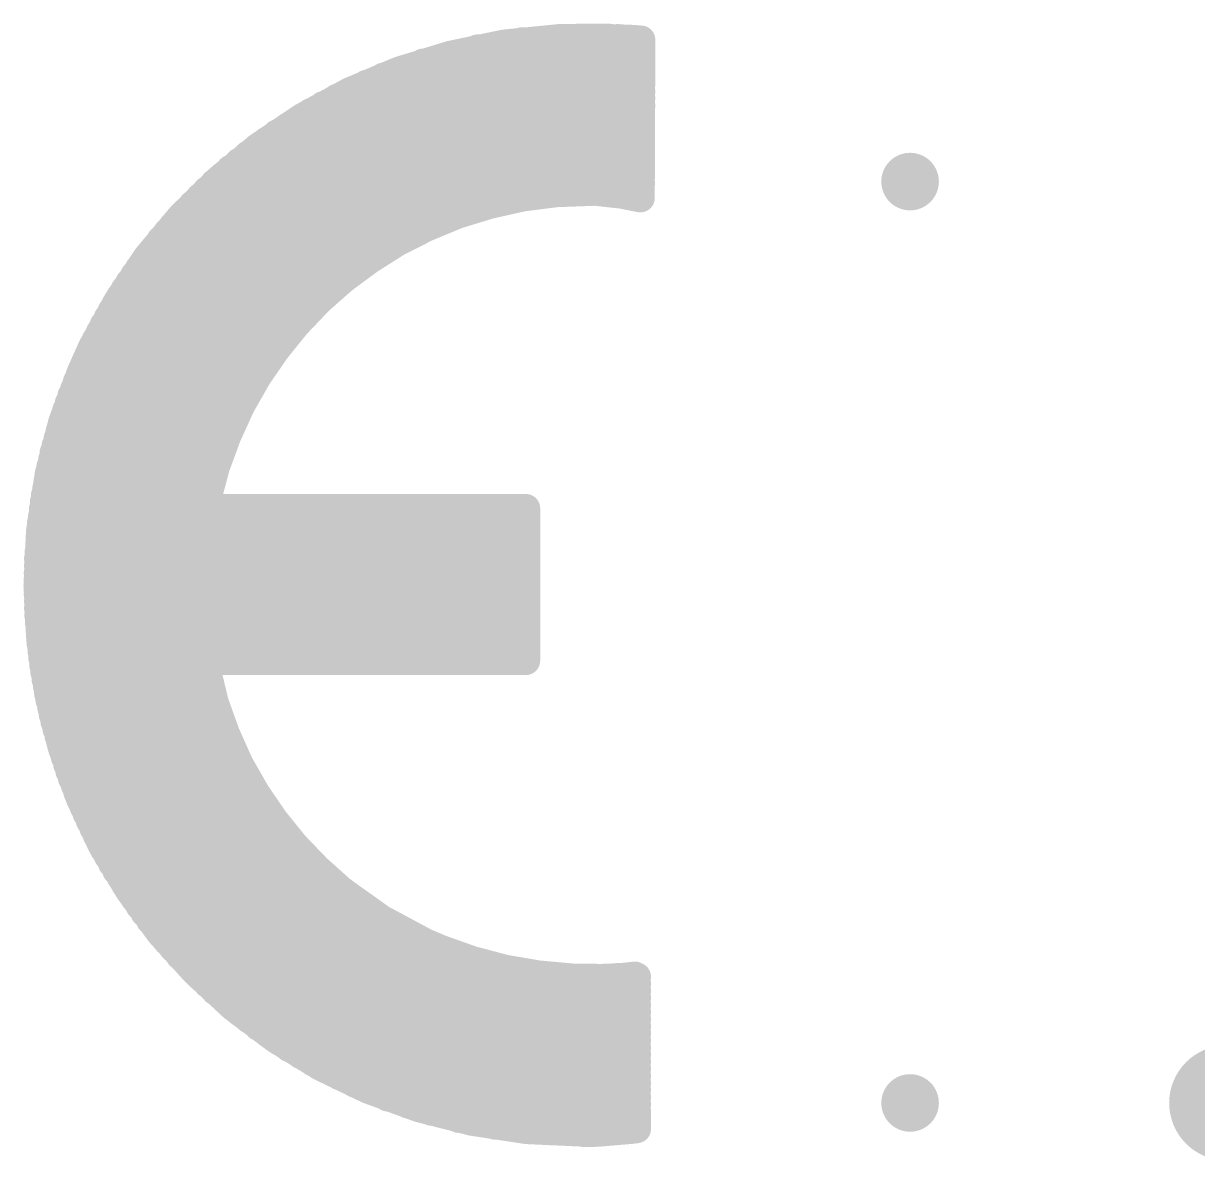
# Model space of a CAD drawing. Extents: x -22 to 197, y -17 to 116.
# Drawn here: x 117.36 to 119.399, y 60.293 to 62.267 of the extents above; entities that cross this region are included whole.
import ezdxf

# ---------------------------------------------------------------- set-up
doc = ezdxf.new("R2010")
doc.units = 0
doc.header["$MEASUREMENT"] = 0
doc.layers.add('DRILLDRAWING', color=1, linetype='CONTINUOUS')
doc.layers.add('TOPOVERLAY', color=2, linetype='CONTINUOUS')

msp = doc.modelspace()

# ---------------------------------------------------------------- linework, layer by layer
at = {"layer": 'DRILLDRAWING'}
for points, const_width in [([(118.8746, 61.9925, 1), (118.9246, 61.9925, 1)], 0.05), ([(119.3996, 60.3925, 1), (119.4996, 60.3925, 1)], 0.1), ([(118.8746, 60.3925, 1), (118.9246, 60.3925, 1)], 0.05)]:
    msp.add_lwpolyline(points, format="xyb", close=True, dxfattribs=dict(at, const_width=const_width))
at = {"layer": 'TOPOVERLAY', "const_width": 0.05}
for points in [[(118.1946, 62.2315), (118.2901, 62.241)], [(118.2256, 62.2355), (118.4321, 62.2355)], [(118.2901, 62.241), (118.3581, 62.242)], [(118.3641, 62.2415), (118.3781, 62.2415)], [(118.3916, 62.241), (118.4046, 62.24)], [(118.4116, 62.24), (118.4321, 62.2385)], [(118.4311, 61.964), (118.4321, 62.2385)], [(118.1011, 62.212), (118.1946, 62.2315)], [(118.1481, 62.223), (118.4321, 62.223)], [(118.0116, 62.1845), (118.1011, 62.212)], [(118.0536, 62.1985), (118.4321, 62.1985)], [(118.0961, 62.2105), (118.4321, 62.2105)], [(117.9261, 62.1485), (118.0116, 62.1845)], [(117.9846, 62.174), (118.4321, 62.174)], [(118.0171, 62.186), (118.4321, 62.186)], [(117.9551, 62.1615), (118.4321, 62.1615)], [(117.8451, 62.1045), (117.9261, 62.1485)], [(117.9036, 62.137), (118.4321, 62.137)], [(117.9281, 62.149), (118.4321, 62.149)], [(117.8586, 62.1125), (118.4316, 62.1125)], [(117.8801, 62.1245), (118.4321, 62.1245)], [(117.7691, 62.0535), (117.8451, 62.1045)], [(117.8381, 62.1), (118.4316, 62.1)], [(117.8001, 62.0755), (118.4316, 62.0755)], [(117.8191, 62.0875), (118.4316, 62.0875)], [(117.6981, 61.995), (117.7691, 62.0535)], [(117.7656, 62.051), (118.4316, 62.051)], [(117.7826, 62.063), (118.4316, 62.063)], [(117.7496, 62.0385), (118.4316, 62.0385)], [(117.7196, 62.014), (118.4316, 62.014)], [(117.7341, 62.026), (118.4316, 62.026)], [(117.6331, 61.931), (117.6981, 61.995)], [(117.6916, 61.9895), (118.4316, 61.9895)], [(117.7056, 62.0015), (118.4316, 62.0015)], [(117.6786, 61.977), (118.4311, 61.977)], [(118.2261, 61.9655), (118.2851, 61.973)], [(118.2851, 61.973), (118.3526, 61.9755)], [(118.3526, 61.9755), (118.3981, 61.9705)], [(118.3981, 61.9705), (118.4311, 61.964)], [(117.6541, 61.9525), (118.1681, 61.9525)], [(117.6661, 61.9645), (118.2226, 61.9645)], [(118.1131, 61.9355), (118.1686, 61.9525)], [(118.1686, 61.9525), (118.2261, 61.9655)], [(117.5746, 61.861), (117.6331, 61.931)], [(117.6306, 61.928), (118.0931, 61.928)], [(117.6421, 61.94), (118.1276, 61.94)], [(118.0601, 61.9135), (118.1131, 61.9355)], [(117.6196, 61.9155), (118.0646, 61.9155)], [(118.0086, 61.8875), (118.0601, 61.9135)], [(117.5986, 61.891), (118.0151, 61.891)], [(117.6091, 61.903), (118.0391, 61.903)], [(117.9606, 61.857), (118.0086, 61.8875)], [(117.5791, 61.8665), (117.9746, 61.8665)], [(117.5891, 61.8785), (117.9941, 61.8785)], [(117.5236, 61.785), (117.5746, 61.861)], [(117.5701, 61.854), (117.9561, 61.854)], [(117.9151, 61.8235), (117.9606, 61.857)], [(117.5526, 61.8295), (117.9231, 61.8295)], [(117.5611, 61.8415), (117.9391, 61.8415)], [(117.5441, 61.817), (117.9076, 61.817)], [(117.8726, 61.786), (117.9151, 61.8235)], [(117.4791, 61.7045), (117.5236, 61.785)], [(117.5281, 61.7925), (117.8801, 61.7925)], [(117.5361, 61.805), (117.8931, 61.805)], [(117.8331, 61.7445), (117.8726, 61.786)], [(117.5136, 61.768), (117.8546, 61.768)], [(117.5206, 61.78), (117.8671, 61.78)], [(117.5066, 61.7555), (117.8431, 61.7555)], [(117.7976, 61.7005), (117.8331, 61.7445)], [(117.4931, 61.731), (117.8216, 61.731)], [(117.4996, 61.7435), (117.8321, 61.7435)], [(117.4601, 61.662), (117.4791, 61.7045)], [(117.4801, 61.7065), (117.8016, 61.7065)], [(117.4866, 61.7185), (117.8116, 61.7185)], [(117.4746, 61.694), (117.7926, 61.694)], [(117.7656, 61.654), (117.7976, 61.7005)], [(117.4636, 61.6695), (117.7756, 61.6695)], [(117.4691, 61.682), (117.7841, 61.682)], [(117.4276, 61.575), (117.4601, 61.662)], [(117.4531, 61.645), (117.7601, 61.645)], [(117.4581, 61.657), (117.7676, 61.657)], [(117.7371, 61.604), (117.7656, 61.654)], [(117.4486, 61.6325), (117.7526, 61.6325)], [(117.4391, 61.608), (117.7391, 61.608)], [(117.4436, 61.6205), (117.7456, 61.6205)], [(117.7131, 61.5515), (117.7371, 61.604)], [(117.4306, 61.5835), (117.7271, 61.5835)], [(117.4346, 61.5955), (117.7331, 61.5955)], [(117.4041, 61.484), (117.4276, 61.575)], [(117.4266, 61.571), (117.7216, 61.571)], [(117.4196, 61.5465), (117.7111, 61.5465)], [(117.4231, 61.559), (117.7161, 61.559)], [(117.6931, 61.497), (117.7131, 61.5515)], [(117.4126, 61.522), (117.7016, 61.522)], [(117.4161, 61.534), (117.7061, 61.534)], [(117.4101, 61.5095), (117.6971, 61.5095)], [(117.3896, 61.3895), (117.4041, 61.484)], [(117.4041, 61.485), (117.6896, 61.485)], [(117.4071, 61.4975), (117.6931, 61.4975)], [(117.6781, 61.4405), (117.6931, 61.497)], [(117.4001, 61.4605), (117.6831, 61.4605)], [(117.4021, 61.4725), (117.6861, 61.4725)], [(117.3976, 61.448), (117.6801, 61.448)], [(117.6781, 61.4405), (117.6826, 61.4275)], [(117.3941, 61.4235), (118.2321, 61.4235)], [(117.3956, 61.436), (117.6786, 61.436)], [(117.6901, 61.425), (118.2321, 61.425)], [(118.2321, 61.1605), (118.2321, 61.425)], [(117.3906, 61.399), (118.2321, 61.399)], [(117.3926, 61.411), (118.2321, 61.411)], [(117.3846, 61.2925), (117.3896, 61.3895)], [(117.3891, 61.3865), (118.2321, 61.3865)], [(117.3876, 61.362), (118.2321, 61.362)], [(117.3881, 61.3745), (118.2321, 61.3745)], [(117.3856, 61.3375), (118.2321, 61.3375)], [(117.3866, 61.3495), (118.2321, 61.3495)], [(117.3856, 61.325), (118.2321, 61.325)], [(117.3851, 61.313), (118.2321, 61.313)], [(117.3851, 61.3005), (118.2321, 61.3005)], [(117.3846, 61.2925), (117.3896, 61.1955)], [(117.3846, 61.288), (118.2321, 61.288)], [(117.3851, 61.276), (118.2321, 61.276)], [(117.3856, 61.2635), (118.2321, 61.2635)], [(117.3856, 61.2515), (118.2321, 61.2515)], [(117.3861, 61.239), (118.2321, 61.239)], [(117.3871, 61.2265), (118.2321, 61.2265)], [(117.3881, 61.2145), (118.2321, 61.2145)], [(117.3891, 61.202), (118.2321, 61.202)], [(117.3896, 61.1955), (117.4036, 61.1015)], [(117.3901, 61.19), (118.2321, 61.19)], [(117.3916, 61.1775), (118.2321, 61.1775)], [(117.3931, 61.165), (118.2321, 61.165)], [(117.3946, 61.153), (117.6781, 61.153)], [(117.6766, 61.148), (117.6891, 61.1605)], [(117.6891, 61.1605), (118.2321, 61.1605)], [(117.3966, 61.1405), (117.6781, 61.1405)], [(117.6766, 61.148), (117.6911, 61.088)], [(117.3986, 61.1285), (117.6806, 61.1285)], [(117.4011, 61.116), (117.6836, 61.116)], [(117.4031, 61.1035), (117.6866, 61.1035)], [(117.4036, 61.1015), (117.4266, 61.0105)], [(117.4056, 61.0915), (117.6901, 61.0915)], [(117.4086, 61.079), (117.6941, 61.079)], [(117.6911, 61.088), (117.7106, 61.0335)], [(117.4111, 61.067), (117.6981, 61.067)], [(117.4141, 61.0545), (117.7026, 61.0545)], [(117.4176, 61.042), (117.7071, 61.042)], [(117.7106, 61.0335), (117.7341, 60.981)], [(117.4211, 61.03), (117.7121, 61.03)], [(117.4246, 61.0175), (117.7171, 61.0175)], [(117.4266, 61.0105), (117.4576, 60.923)], [(117.4281, 61.0055), (117.7226, 61.0055)], [(117.4321, 60.993), (117.7286, 60.993)], [(117.4361, 60.9805), (117.7341, 60.9805)], [(117.7341, 60.981), (117.7626, 60.931)], [(117.4401, 60.9685), (117.7411, 60.9685)], [(117.4446, 60.956), (117.7476, 60.956)], [(117.4496, 60.944), (117.7546, 60.944)], [(117.4541, 60.9315), (117.7621, 60.9315)], [(117.7626, 60.931), (117.7946, 60.884)], [(117.4576, 60.923), (117.4966, 60.8395)], [(117.4591, 60.919), (117.7701, 60.919)], [(117.4646, 60.907), (117.7781, 60.907)], [(117.4701, 60.8945), (117.7866, 60.8945)], [(117.4756, 60.8825), (117.7956, 60.8825)], [(117.4816, 60.87), (117.8051, 60.87)], [(117.7946, 60.884), (117.8306, 60.8395)], [(117.4876, 60.8575), (117.8151, 60.8575)], [(117.4936, 60.8455), (117.8256, 60.8455)], [(117.4966, 60.8395), (117.5436, 60.7615)], [(117.5001, 60.833), (117.8366, 60.833)], [(117.8306, 60.8395), (117.8696, 60.799)], [(117.5071, 60.821), (117.8476, 60.821)], [(117.5141, 60.8085), (117.8601, 60.8085)], [(117.5216, 60.796), (117.8726, 60.796)], [(117.8696, 60.799), (117.9121, 60.761)], [(117.5296, 60.784), (117.8856, 60.784)], [(117.5371, 60.7715), (117.9001, 60.7715)], [(117.5436, 60.7615), (117.5971, 60.688)], [(117.5451, 60.7595), (117.9146, 60.7595)], [(117.5536, 60.747), (117.9301, 60.747)], [(117.9121, 60.761), (117.9816, 60.7115)], [(117.5621, 60.7345), (117.9476, 60.7345)], [(117.5706, 60.7225), (117.9656, 60.7225)], [(117.5801, 60.71), (117.9841, 60.71)], [(117.9816, 60.7115), (118.0571, 60.671)], [(117.5896, 60.698), (118.0056, 60.698)], [(117.5971, 60.688), (117.6581, 60.6205)], [(117.5996, 60.6855), (118.0286, 60.6855)], [(117.6101, 60.673), (118.0531, 60.673)], [(118.0571, 60.671), (118.0841, 60.6595)], [(117.6206, 60.661), (118.0806, 60.661)], [(117.6316, 60.6485), (118.1141, 60.6485)], [(118.0841, 60.6595), (118.1391, 60.64)], [(117.6436, 60.6365), (118.1531, 60.6365)], [(117.6551, 60.624), (118.2016, 60.624)], [(118.1391, 60.64), (118.1956, 60.625)], [(118.1956, 60.625), (118.2541, 60.615)], [(117.6581, 60.6205), (117.7246, 60.559)], [(117.6676, 60.6115), (118.2866, 60.6115)], [(118.2541, 60.615), (118.3146, 60.6095)], [(118.3146, 60.6095), (118.3631, 60.609)], [(118.3696, 60.6095), (118.3801, 60.6095)], [(118.3801, 60.6095), (118.3926, 60.6105)], [(118.3986, 60.6105), (118.4216, 60.613)], [(118.4086, 60.6115), (118.4246, 60.6115)], [(118.4216, 60.613), (118.4246, 60.3475)], [(117.6801, 60.5995), (118.4246, 60.5995)], [(117.6931, 60.587), (118.4246, 60.587)], [(117.7071, 60.575), (118.4246, 60.575)], [(117.7206, 60.5625), (118.4246, 60.5625)], [(117.7246, 60.559), (117.7976, 60.504)], [(117.7361, 60.55), (118.4246, 60.55)], [(117.7516, 60.538), (118.4246, 60.538)], [(117.7676, 60.5255), (118.4246, 60.5255)], [(117.7846, 60.5135), (118.4246, 60.5135)], [(117.7976, 60.504), (117.8756, 60.456)], [(117.8021, 60.501), (118.4246, 60.501)], [(117.8211, 60.4885), (118.4246, 60.4885)], [(117.8411, 60.4765), (118.4246, 60.4765)], [(117.8621, 60.464), (118.4246, 60.464)], [(117.8756, 60.456), (117.9586, 60.416)], [(117.8846, 60.452), (118.4246, 60.452)], [(117.9086, 60.4395), (118.4246, 60.4395)], [(117.9346, 60.427), (118.4246, 60.427)], [(117.9586, 60.416), (118.0466, 60.384)], [(117.9616, 60.415), (118.4246, 60.415)], [(117.9926, 60.4025), (118.4246, 60.4025)], [(118.0276, 60.3905), (118.4246, 60.3905)], [(118.0466, 60.384), (118.1386, 60.3605)], [(118.0676, 60.378), (118.4246, 60.378)], [(118.1156, 60.3655), (118.4246, 60.3655)], [(118.1386, 60.3605), (118.2341, 60.346)], [(118.1796, 60.3535), (118.4246, 60.3535)], [(118.2341, 60.346), (118.3451, 60.341)], [(118.3331, 60.341), (118.3451, 60.341)], [(118.3451, 60.341), (118.3581, 60.3415)], [(118.3581, 60.3415), (118.4171, 60.3465)]]:
    msp.add_lwpolyline(points, dxfattribs=at)
at = {"layer": 'TOPOVERLAY', "const_width": 0.025}
for points in [[(118.2131, 62.2355, 1), (118.2381, 62.2355, 1)], [(118.2776, 62.241, 1), (118.3026, 62.241, 1)], [(118.2776, 62.241, 1), (118.3026, 62.241, 1)], [(118.3456, 62.242, 1), (118.3706, 62.242, 1)], [(118.3516, 62.2415, 1), (118.3766, 62.2415, 1)], [(118.3656, 62.2415, 1), (118.3906, 62.2415, 1)], [(118.3791, 62.241, 1), (118.4041, 62.241, 1)], [(118.3921, 62.24, 1), (118.4171, 62.24, 1)], [(118.3991, 62.24, 1), (118.4241, 62.24, 1)], [(118.4196, 62.2385, 1), (118.4446, 62.2385, 1)], [(118.4196, 62.2385, 1), (118.4446, 62.2385, 1)], [(118.4196, 62.2355, 1), (118.4446, 62.2355, 1)], [(118.1356, 62.223, 1), (118.1606, 62.223, 1)], [(118.1821, 62.2315, 1), (118.2071, 62.2315, 1)], [(118.1821, 62.2315, 1), (118.2071, 62.2315, 1)], [(118.4196, 62.223, 1), (118.4446, 62.223, 1)], [(118.0411, 62.1985, 1), (118.0661, 62.1985, 1)], [(118.0836, 62.2105, 1), (118.1086, 62.2105, 1)], [(118.0886, 62.212, 1), (118.1136, 62.212, 1)], [(118.0886, 62.212, 1), (118.1136, 62.212, 1)], [(118.4196, 62.2105, 1), (118.4446, 62.2105, 1)], [(118.4196, 62.1985, 1), (118.4446, 62.1985, 1)], [(117.9721, 62.174, 1), (117.9971, 62.174, 1)], [(117.9991, 62.1845, 1), (118.0241, 62.1845, 1)], [(117.9991, 62.1845, 1), (118.0241, 62.1845, 1)], [(118.0046, 62.186, 1), (118.0296, 62.186, 1)], [(118.4196, 62.186, 1), (118.4446, 62.186, 1)], [(118.4196, 62.174, 1), (118.4446, 62.174, 1)], [(117.9426, 62.1615, 1), (117.9676, 62.1615, 1)], [(118.4196, 62.1615, 1), (118.4446, 62.1615, 1)], [(117.8911, 62.137, 1), (117.9161, 62.137, 1)], [(117.9136, 62.1485, 1), (117.9386, 62.1485, 1)], [(117.9136, 62.1485, 1), (117.9386, 62.1485, 1)], [(117.9156, 62.149, 1), (117.9406, 62.149, 1)], [(118.4196, 62.149, 1), (118.4446, 62.149, 1)], [(118.4196, 62.137, 1), (118.4446, 62.137, 1)], [(117.8461, 62.1125, 1), (117.8711, 62.1125, 1)], [(117.8676, 62.1245, 1), (117.8926, 62.1245, 1)], [(118.4191, 62.1125, 1), (118.4441, 62.1125, 1)], [(118.4196, 62.1245, 1), (118.4446, 62.1245, 1)], [(117.8256, 62.1, 1), (117.8506, 62.1, 1)], [(117.8326, 62.1045, 1), (117.8576, 62.1045, 1)], [(117.8326, 62.1045, 1), (117.8576, 62.1045, 1)], [(118.4191, 62.1, 1), (118.4441, 62.1, 1)], [(117.7876, 62.0755, 1), (117.8126, 62.0755, 1)], [(117.8066, 62.0875, 1), (117.8316, 62.0875, 1)], [(118.4191, 62.0875, 1), (118.4441, 62.0875, 1)], [(118.4191, 62.0755, 1), (118.4441, 62.0755, 1)], [(117.7531, 62.051, 1), (117.7781, 62.051, 1)], [(117.7566, 62.0535, 1), (117.7816, 62.0535, 1)], [(117.7566, 62.0535, 1), (117.7816, 62.0535, 1)], [(117.7701, 62.063, 1), (117.7951, 62.063, 1)], [(118.4191, 62.063, 1), (118.4441, 62.063, 1)], [(118.4191, 62.051, 1), (118.4441, 62.051, 1)], [(117.7371, 62.0385, 1), (117.7621, 62.0385, 1)], [(118.4191, 62.0385, 1), (118.4441, 62.0385, 1)], [(117.7071, 62.014, 1), (117.7321, 62.014, 1)], [(117.7216, 62.026, 1), (117.7466, 62.026, 1)], [(118.4191, 62.026, 1), (118.4441, 62.026, 1)], [(118.4191, 62.014, 1), (118.4441, 62.014, 1)], [(117.6791, 61.9895, 1), (117.7041, 61.9895, 1)], [(117.6856, 61.995, 1), (117.7106, 61.995, 1)], [(117.6856, 61.995, 1), (117.7106, 61.995, 1)], [(117.6931, 62.0015, 1), (117.7181, 62.0015, 1)], [(118.4191, 62.0015, 1), (118.4441, 62.0015, 1)], [(118.4191, 61.9895, 1), (118.4441, 61.9895, 1)], [(117.6661, 61.977, 1), (117.6911, 61.977, 1)], [(118.2726, 61.973, 1), (118.2976, 61.973, 1)], [(118.2726, 61.973, 1), (118.2976, 61.973, 1)], [(118.3401, 61.9755, 1), (118.3651, 61.9755, 1)], [(118.3401, 61.9755, 1), (118.3651, 61.9755, 1)], [(118.3856, 61.9705, 1), (118.4106, 61.9705, 1)], [(118.3856, 61.9705, 1), (118.4106, 61.9705, 1)], [(118.4186, 61.977, 1), (118.4436, 61.977, 1)], [(117.6416, 61.9525, 1), (117.6666, 61.9525, 1)], [(117.6536, 61.9645, 1), (117.6786, 61.9645, 1)], [(118.1556, 61.9525, 1), (118.1806, 61.9525, 1)], [(118.1561, 61.9525, 1), (118.1811, 61.9525, 1)], [(118.1561, 61.9525, 1), (118.1811, 61.9525, 1)], [(118.2101, 61.9645, 1), (118.2351, 61.9645, 1)], [(118.2136, 61.9655, 1), (118.2386, 61.9655, 1)], [(118.2136, 61.9655, 1), (118.2386, 61.9655, 1)], [(118.4186, 61.964, 1), (118.4436, 61.964, 1)], [(118.4186, 61.964, 1), (118.4436, 61.964, 1)], [(117.6181, 61.928, 1), (117.6431, 61.928, 1)], [(117.6206, 61.931, 1), (117.6456, 61.931, 1)], [(117.6206, 61.931, 1), (117.6456, 61.931, 1)], [(117.6296, 61.94, 1), (117.6546, 61.94, 1)], [(118.0806, 61.928, 1), (118.1056, 61.928, 1)], [(118.1006, 61.9355, 1), (118.1256, 61.9355, 1)], [(118.1006, 61.9355, 1), (118.1256, 61.9355, 1)], [(118.1151, 61.94, 1), (118.1401, 61.94, 1)], [(117.6071, 61.9155, 1), (117.6321, 61.9155, 1)], [(118.0476, 61.9135, 1), (118.0726, 61.9135, 1)], [(118.0476, 61.9135, 1), (118.0726, 61.9135, 1)], [(118.0521, 61.9155, 1), (118.0771, 61.9155, 1)], [(117.5861, 61.891, 1), (117.6111, 61.891, 1)], [(117.5966, 61.903, 1), (117.6216, 61.903, 1)], [(117.9961, 61.8875, 1), (118.0211, 61.8875, 1)], [(117.9961, 61.8875, 1), (118.0211, 61.8875, 1)], [(118.0026, 61.891, 1), (118.0276, 61.891, 1)], [(118.0266, 61.903, 1), (118.0516, 61.903, 1)], [(117.5666, 61.8665, 1), (117.5916, 61.8665, 1)], [(117.5766, 61.8785, 1), (117.6016, 61.8785, 1)], [(117.9621, 61.8665, 1), (117.9871, 61.8665, 1)], [(117.9816, 61.8785, 1), (118.0066, 61.8785, 1)], [(117.5576, 61.854, 1), (117.5826, 61.854, 1)], [(117.5621, 61.861, 1), (117.5871, 61.861, 1)], [(117.5621, 61.861, 1), (117.5871, 61.861, 1)], [(117.9436, 61.854, 1), (117.9686, 61.854, 1)], [(117.9481, 61.857, 1), (117.9731, 61.857, 1)], [(117.9481, 61.857, 1), (117.9731, 61.857, 1)], [(117.5401, 61.8295, 1), (117.5651, 61.8295, 1)], [(117.5486, 61.8415, 1), (117.5736, 61.8415, 1)], [(117.9106, 61.8295, 1), (117.9356, 61.8295, 1)], [(117.9266, 61.8415, 1), (117.9516, 61.8415, 1)], [(117.5316, 61.817, 1), (117.5566, 61.817, 1)], [(117.8951, 61.817, 1), (117.9201, 61.817, 1)], [(117.9026, 61.8235, 1), (117.9276, 61.8235, 1)], [(117.9026, 61.8235, 1), (117.9276, 61.8235, 1)], [(117.5111, 61.785, 1), (117.5361, 61.785, 1)], [(117.5111, 61.785, 1), (117.5361, 61.785, 1)], [(117.5156, 61.7925, 1), (117.5406, 61.7925, 1)], [(117.5236, 61.805, 1), (117.5486, 61.805, 1)], [(117.8601, 61.786, 1), (117.8851, 61.786, 1)], [(117.8601, 61.786, 1), (117.8851, 61.786, 1)], [(117.8676, 61.7925, 1), (117.8926, 61.7925, 1)], [(117.8806, 61.805, 1), (117.9056, 61.805, 1)], [(117.5011, 61.768, 1), (117.5261, 61.768, 1)], [(117.5081, 61.78, 1), (117.5331, 61.78, 1)], [(117.8421, 61.768, 1), (117.8671, 61.768, 1)], [(117.8546, 61.78, 1), (117.8796, 61.78, 1)], [(117.4941, 61.7555, 1), (117.5191, 61.7555, 1)], [(117.8206, 61.7445, 1), (117.8456, 61.7445, 1)], [(117.8206, 61.7445, 1), (117.8456, 61.7445, 1)], [(117.8306, 61.7555, 1), (117.8556, 61.7555, 1)], [(117.4806, 61.731, 1), (117.5056, 61.731, 1)], [(117.4871, 61.7435, 1), (117.5121, 61.7435, 1)], [(117.8091, 61.731, 1), (117.8341, 61.731, 1)], [(117.8196, 61.7435, 1), (117.8446, 61.7435, 1)], [(117.4666, 61.7045, 1), (117.4916, 61.7045, 1)], [(117.4666, 61.7045, 1), (117.4916, 61.7045, 1)], [(117.4676, 61.7065, 1), (117.4926, 61.7065, 1)], [(117.4741, 61.7185, 1), (117.4991, 61.7185, 1)], [(117.7891, 61.7065, 1), (117.8141, 61.7065, 1)], [(117.7991, 61.7185, 1), (117.8241, 61.7185, 1)], [(117.4621, 61.694, 1), (117.4871, 61.694, 1)], [(117.7801, 61.694, 1), (117.8051, 61.694, 1)], [(117.7851, 61.7005, 1), (117.8101, 61.7005, 1)], [(117.7851, 61.7005, 1), (117.8101, 61.7005, 1)], [(117.4511, 61.6695, 1), (117.4761, 61.6695, 1)], [(117.4566, 61.682, 1), (117.4816, 61.682, 1)], [(117.7631, 61.6695, 1), (117.7881, 61.6695, 1)], [(117.7716, 61.682, 1), (117.7966, 61.682, 1)], [(117.4406, 61.645, 1), (117.4656, 61.645, 1)], [(117.4456, 61.657, 1), (117.4706, 61.657, 1)], [(117.4476, 61.662, 1), (117.4726, 61.662, 1)], [(117.4476, 61.662, 1), (117.4726, 61.662, 1)], [(117.7476, 61.645, 1), (117.7726, 61.645, 1)], [(117.7531, 61.654, 1), (117.7781, 61.654, 1)], [(117.7531, 61.654, 1), (117.7781, 61.654, 1)], [(117.7551, 61.657, 1), (117.7801, 61.657, 1)], [(117.4361, 61.6325, 1), (117.4611, 61.6325, 1)], [(117.7401, 61.6325, 1), (117.7651, 61.6325, 1)], [(117.4266, 61.608, 1), (117.4516, 61.608, 1)], [(117.4311, 61.6205, 1), (117.4561, 61.6205, 1)], [(117.7246, 61.604, 1), (117.7496, 61.604, 1)], [(117.7246, 61.604, 1), (117.7496, 61.604, 1)], [(117.7266, 61.608, 1), (117.7516, 61.608, 1)], [(117.7331, 61.6205, 1), (117.7581, 61.6205, 1)], [(117.4181, 61.5835, 1), (117.4431, 61.5835, 1)], [(117.4221, 61.5955, 1), (117.4471, 61.5955, 1)], [(117.7146, 61.5835, 1), (117.7396, 61.5835, 1)], [(117.7206, 61.5955, 1), (117.7456, 61.5955, 1)], [(117.4141, 61.571, 1), (117.4391, 61.571, 1)], [(117.4151, 61.575, 1), (117.4401, 61.575, 1)], [(117.4151, 61.575, 1), (117.4401, 61.575, 1)], [(117.7091, 61.571, 1), (117.7341, 61.571, 1)], [(117.4071, 61.5465, 1), (117.4321, 61.5465, 1)], [(117.4106, 61.559, 1), (117.4356, 61.559, 1)], [(117.6986, 61.5465, 1), (117.7236, 61.5465, 1)], [(117.7006, 61.5515, 1), (117.7256, 61.5515, 1)], [(117.7006, 61.5515, 1), (117.7256, 61.5515, 1)], [(117.7036, 61.559, 1), (117.7286, 61.559, 1)], [(117.4001, 61.522, 1), (117.4251, 61.522, 1)], [(117.4036, 61.534, 1), (117.4286, 61.534, 1)], [(117.6891, 61.522, 1), (117.7141, 61.522, 1)], [(117.6936, 61.534, 1), (117.7186, 61.534, 1)], [(117.3976, 61.5095, 1), (117.4226, 61.5095, 1)], [(117.6846, 61.5095, 1), (117.7096, 61.5095, 1)], [(117.3916, 61.485, 1), (117.4166, 61.485, 1)], [(117.3916, 61.484, 1), (117.4166, 61.484, 1)], [(117.3916, 61.484, 1), (117.4166, 61.484, 1)], [(117.3946, 61.4975, 1), (117.4196, 61.4975, 1)], [(117.6771, 61.485, 1), (117.7021, 61.485, 1)], [(117.6806, 61.4975, 1), (117.7056, 61.4975, 1)], [(117.6806, 61.497, 1), (117.7056, 61.497, 1)], [(117.6806, 61.497, 1), (117.7056, 61.497, 1)], [(117.3876, 61.4605, 1), (117.4126, 61.4605, 1)], [(117.3896, 61.4725, 1), (117.4146, 61.4725, 1)], [(117.6706, 61.4605, 1), (117.6956, 61.4605, 1)], [(117.6736, 61.4725, 1), (117.6986, 61.4725, 1)], [(117.3851, 61.448, 1), (117.4101, 61.448, 1)], [(117.6656, 61.4405, 1), (117.6906, 61.4405, 1)], [(117.6656, 61.4405, 1), (117.6906, 61.4405, 1)], [(117.6676, 61.448, 1), (117.6926, 61.448, 1)], [(117.3816, 61.4235, 1), (117.4066, 61.4235, 1)], [(117.3831, 61.436, 1), (117.4081, 61.436, 1)], [(117.6661, 61.436, 1), (117.6911, 61.436, 1)], [(117.6701, 61.4275, 1), (117.6951, 61.4275, 1)], [(117.6776, 61.425, 1), (117.7026, 61.425, 1)], [(118.2196, 61.425, 1), (118.2446, 61.425, 1)], [(118.2196, 61.425, 1), (118.2446, 61.425, 1)], [(118.2196, 61.4235, 1), (118.2446, 61.4235, 1)], [(117.3781, 61.399, 1), (117.4031, 61.399, 1)], [(117.3801, 61.411, 1), (117.4051, 61.411, 1)], [(118.2196, 61.411, 1), (118.2446, 61.411, 1)], [(118.2196, 61.399, 1), (118.2446, 61.399, 1)], [(117.3766, 61.3865, 1), (117.4016, 61.3865, 1)], [(117.3771, 61.3895, 1), (117.4021, 61.3895, 1)], [(117.3771, 61.3895, 1), (117.4021, 61.3895, 1)], [(118.2196, 61.3865, 1), (118.2446, 61.3865, 1)], [(117.3751, 61.362, 1), (117.4001, 61.362, 1)], [(117.3756, 61.3745, 1), (117.4006, 61.3745, 1)], [(118.2196, 61.3745, 1), (118.2446, 61.3745, 1)], [(118.2196, 61.362, 1), (118.2446, 61.362, 1)], [(117.3731, 61.3375, 1), (117.3981, 61.3375, 1)], [(117.3741, 61.3495, 1), (117.3991, 61.3495, 1)], [(118.2196, 61.3495, 1), (118.2446, 61.3495, 1)], [(118.2196, 61.3375, 1), (118.2446, 61.3375, 1)], [(117.3731, 61.325, 1), (117.3981, 61.325, 1)], [(118.2196, 61.325, 1), (118.2446, 61.325, 1)], [(117.3726, 61.313, 1), (117.3976, 61.313, 1)], [(117.3726, 61.3005, 1), (117.3976, 61.3005, 1)], [(118.2196, 61.313, 1), (118.2446, 61.313, 1)], [(118.2196, 61.3005, 1), (118.2446, 61.3005, 1)], [(117.3721, 61.2925, 1), (117.3971, 61.2925, 1)], [(117.3721, 61.2925, 1), (117.3971, 61.2925, 1)], [(117.3721, 61.288, 1), (117.3971, 61.288, 1)], [(117.3726, 61.276, 1), (117.3976, 61.276, 1)], [(118.2196, 61.288, 1), (118.2446, 61.288, 1)], [(118.2196, 61.276, 1), (118.2446, 61.276, 1)], [(117.3731, 61.2635, 1), (117.3981, 61.2635, 1)], [(118.2196, 61.2635, 1), (118.2446, 61.2635, 1)], [(117.3731, 61.2515, 1), (117.3981, 61.2515, 1)], [(117.3736, 61.239, 1), (117.3986, 61.239, 1)], [(118.2196, 61.2515, 1), (118.2446, 61.2515, 1)], [(118.2196, 61.239, 1), (118.2446, 61.239, 1)], [(117.3746, 61.2265, 1), (117.3996, 61.2265, 1)], [(117.3756, 61.2145, 1), (117.4006, 61.2145, 1)], [(118.2196, 61.2265, 1), (118.2446, 61.2265, 1)], [(118.2196, 61.2145, 1), (118.2446, 61.2145, 1)], [(117.3766, 61.202, 1), (117.4016, 61.202, 1)], [(117.3771, 61.1955, 1), (117.4021, 61.1955, 1)], [(117.3771, 61.1955, 1), (117.4021, 61.1955, 1)], [(118.2196, 61.202, 1), (118.2446, 61.202, 1)], [(117.3776, 61.19, 1), (117.4026, 61.19, 1)], [(117.3791, 61.1775, 1), (117.4041, 61.1775, 1)], [(118.2196, 61.19, 1), (118.2446, 61.19, 1)], [(118.2196, 61.1775, 1), (118.2446, 61.1775, 1)], [(117.3806, 61.165, 1), (117.4056, 61.165, 1)], [(117.3821, 61.153, 1), (117.4071, 61.153, 1)], [(117.6656, 61.153, 1), (117.6906, 61.153, 1)], [(117.6766, 61.1605, 1), (117.7016, 61.1605, 1)], [(117.6766, 61.1605, 1), (117.7016, 61.1605, 1)], [(118.2196, 61.165, 1), (118.2446, 61.165, 1)], [(118.2196, 61.1605, 1), (118.2446, 61.1605, 1)], [(118.2196, 61.1605, 1), (118.2446, 61.1605, 1)], [(117.3841, 61.1405, 1), (117.4091, 61.1405, 1)], [(117.6641, 61.148, 1), (117.6891, 61.148, 1)], [(117.6641, 61.148, 1), (117.6891, 61.148, 1)], [(117.6656, 61.1405, 1), (117.6906, 61.1405, 1)], [(117.3861, 61.1285, 1), (117.4111, 61.1285, 1)], [(117.3886, 61.116, 1), (117.4136, 61.116, 1)], [(117.6681, 61.1285, 1), (117.6931, 61.1285, 1)], [(117.6711, 61.116, 1), (117.6961, 61.116, 1)], [(117.3906, 61.1035, 1), (117.4156, 61.1035, 1)], [(117.3911, 61.1015, 1), (117.4161, 61.1015, 1)], [(117.3911, 61.1015, 1), (117.4161, 61.1015, 1)], [(117.6741, 61.1035, 1), (117.6991, 61.1035, 1)], [(117.3931, 61.0915, 1), (117.4181, 61.0915, 1)], [(117.3961, 61.079, 1), (117.4211, 61.079, 1)], [(117.6776, 61.0915, 1), (117.7026, 61.0915, 1)], [(117.6786, 61.088, 1), (117.7036, 61.088, 1)], [(117.6786, 61.088, 1), (117.7036, 61.088, 1)], [(117.6816, 61.079, 1), (117.7066, 61.079, 1)], [(117.3986, 61.067, 1), (117.4236, 61.067, 1)], [(117.4016, 61.0545, 1), (117.4266, 61.0545, 1)], [(117.6856, 61.067, 1), (117.7106, 61.067, 1)], [(117.6901, 61.0545, 1), (117.7151, 61.0545, 1)], [(117.4051, 61.042, 1), (117.4301, 61.042, 1)], [(117.6946, 61.042, 1), (117.7196, 61.042, 1)], [(117.6981, 61.0335, 1), (117.7231, 61.0335, 1)], [(117.6981, 61.0335, 1), (117.7231, 61.0335, 1)], [(117.4086, 61.03, 1), (117.4336, 61.03, 1)], [(117.4121, 61.0175, 1), (117.4371, 61.0175, 1)], [(117.4141, 61.0105, 1), (117.4391, 61.0105, 1)], [(117.4141, 61.0105, 1), (117.4391, 61.0105, 1)], [(117.6996, 61.03, 1), (117.7246, 61.03, 1)], [(117.7046, 61.0175, 1), (117.7296, 61.0175, 1)], [(117.4156, 61.0055, 1), (117.4406, 61.0055, 1)], [(117.4196, 60.993, 1), (117.4446, 60.993, 1)], [(117.7101, 61.0055, 1), (117.7351, 61.0055, 1)], [(117.7161, 60.993, 1), (117.7411, 60.993, 1)], [(117.4236, 60.9805, 1), (117.4486, 60.9805, 1)], [(117.7216, 60.981, 1), (117.7466, 60.981, 1)], [(117.7216, 60.981, 1), (117.7466, 60.981, 1)], [(117.7216, 60.9805, 1), (117.7466, 60.9805, 1)], [(117.4276, 60.9685, 1), (117.4526, 60.9685, 1)], [(117.4321, 60.956, 1), (117.4571, 60.956, 1)], [(117.7286, 60.9685, 1), (117.7536, 60.9685, 1)], [(117.7351, 60.956, 1), (117.7601, 60.956, 1)], [(117.4371, 60.944, 1), (117.4621, 60.944, 1)], [(117.4416, 60.9315, 1), (117.4666, 60.9315, 1)], [(117.7421, 60.944, 1), (117.7671, 60.944, 1)], [(117.7496, 60.9315, 1), (117.7746, 60.9315, 1)], [(117.7501, 60.931, 1), (117.7751, 60.931, 1)], [(117.7501, 60.931, 1), (117.7751, 60.931, 1)], [(117.4451, 60.923, 1), (117.4701, 60.923, 1)], [(117.4451, 60.923, 1), (117.4701, 60.923, 1)], [(117.4466, 60.919, 1), (117.4716, 60.919, 1)], [(117.7576, 60.919, 1), (117.7826, 60.919, 1)], [(117.4521, 60.907, 1), (117.4771, 60.907, 1)], [(117.4576, 60.8945, 1), (117.4826, 60.8945, 1)], [(117.7656, 60.907, 1), (117.7906, 60.907, 1)], [(117.7741, 60.8945, 1), (117.7991, 60.8945, 1)], [(117.4631, 60.8825, 1), (117.4881, 60.8825, 1)], [(117.4691, 60.87, 1), (117.4941, 60.87, 1)], [(117.7821, 60.884, 1), (117.8071, 60.884, 1)], [(117.7821, 60.884, 1), (117.8071, 60.884, 1)], [(117.7831, 60.8825, 1), (117.8081, 60.8825, 1)], [(117.7926, 60.87, 1), (117.8176, 60.87, 1)], [(117.4751, 60.8575, 1), (117.5001, 60.8575, 1)], [(117.8026, 60.8575, 1), (117.8276, 60.8575, 1)], [(117.4811, 60.8455, 1), (117.5061, 60.8455, 1)], [(117.4841, 60.8395, 1), (117.5091, 60.8395, 1)], [(117.4841, 60.8395, 1), (117.5091, 60.8395, 1)], [(117.4876, 60.833, 1), (117.5126, 60.833, 1)], [(117.8131, 60.8455, 1), (117.8381, 60.8455, 1)], [(117.8181, 60.8395, 1), (117.8431, 60.8395, 1)], [(117.8181, 60.8395, 1), (117.8431, 60.8395, 1)], [(117.8241, 60.833, 1), (117.8491, 60.833, 1)], [(117.4946, 60.821, 1), (117.5196, 60.821, 1)], [(117.5016, 60.8085, 1), (117.5266, 60.8085, 1)], [(117.8351, 60.821, 1), (117.8601, 60.821, 1)], [(117.8476, 60.8085, 1), (117.8726, 60.8085, 1)], [(117.5091, 60.796, 1), (117.5341, 60.796, 1)], [(117.8571, 60.799, 1), (117.8821, 60.799, 1)], [(117.8571, 60.799, 1), (117.8821, 60.799, 1)], [(117.8601, 60.796, 1), (117.8851, 60.796, 1)], [(117.5171, 60.784, 1), (117.5421, 60.784, 1)], [(117.5246, 60.7715, 1), (117.5496, 60.7715, 1)], [(117.8731, 60.784, 1), (117.8981, 60.784, 1)], [(117.8876, 60.7715, 1), (117.9126, 60.7715, 1)], [(117.5311, 60.7615, 1), (117.5561, 60.7615, 1)], [(117.5311, 60.7615, 1), (117.5561, 60.7615, 1)], [(117.5326, 60.7595, 1), (117.5576, 60.7595, 1)], [(117.5411, 60.747, 1), (117.5661, 60.747, 1)], [(117.8996, 60.761, 1), (117.9246, 60.761, 1)], [(117.8996, 60.761, 1), (117.9246, 60.761, 1)], [(117.9021, 60.7595, 1), (117.9271, 60.7595, 1)], [(117.9176, 60.747, 1), (117.9426, 60.747, 1)], [(117.5496, 60.7345, 1), (117.5746, 60.7345, 1)], [(117.9351, 60.7345, 1), (117.9601, 60.7345, 1)], [(117.5581, 60.7225, 1), (117.5831, 60.7225, 1)], [(117.5676, 60.71, 1), (117.5926, 60.71, 1)], [(117.9531, 60.7225, 1), (117.9781, 60.7225, 1)], [(117.9691, 60.7115, 1), (117.9941, 60.7115, 1)], [(117.9691, 60.7115, 1), (117.9941, 60.7115, 1)], [(117.9716, 60.71, 1), (117.9966, 60.71, 1)], [(117.5771, 60.698, 1), (117.6021, 60.698, 1)], [(117.5846, 60.688, 1), (117.6096, 60.688, 1)], [(117.5846, 60.688, 1), (117.6096, 60.688, 1)], [(117.5871, 60.6855, 1), (117.6121, 60.6855, 1)], [(117.9931, 60.698, 1), (118.0181, 60.698, 1)], [(118.0161, 60.6855, 1), (118.0411, 60.6855, 1)], [(117.5976, 60.673, 1), (117.6226, 60.673, 1)], [(118.0406, 60.673, 1), (118.0656, 60.673, 1)], [(118.0446, 60.671, 1), (118.0696, 60.671, 1)], [(118.0446, 60.671, 1), (118.0696, 60.671, 1)], [(117.6081, 60.661, 1), (117.6331, 60.661, 1)], [(117.6191, 60.6485, 1), (117.6441, 60.6485, 1)], [(118.0681, 60.661, 1), (118.0931, 60.661, 1)], [(118.0716, 60.6595, 1), (118.0966, 60.6595, 1)], [(118.0716, 60.6595, 1), (118.0966, 60.6595, 1)], [(118.1016, 60.6485, 1), (118.1266, 60.6485, 1)], [(117.6311, 60.6365, 1), (117.6561, 60.6365, 1)], [(117.6426, 60.624, 1), (117.6676, 60.624, 1)], [(118.1266, 60.64, 1), (118.1516, 60.64, 1)], [(118.1266, 60.64, 1), (118.1516, 60.64, 1)], [(118.1406, 60.6365, 1), (118.1656, 60.6365, 1)], [(118.1831, 60.625, 1), (118.2081, 60.625, 1)], [(118.1831, 60.625, 1), (118.2081, 60.625, 1)], [(118.1891, 60.624, 1), (118.2141, 60.624, 1)], [(117.6456, 60.6205, 1), (117.6706, 60.6205, 1)], [(117.6456, 60.6205, 1), (117.6706, 60.6205, 1)], [(117.6551, 60.6115, 1), (117.6801, 60.6115, 1)], [(118.2416, 60.615, 1), (118.2666, 60.615, 1)], [(118.2416, 60.615, 1), (118.2666, 60.615, 1)], [(118.2741, 60.6115, 1), (118.2991, 60.6115, 1)], [(118.3021, 60.6095, 1), (118.3271, 60.6095, 1)], [(118.3021, 60.6095, 1), (118.3271, 60.6095, 1)], [(118.3506, 60.609, 1), (118.3756, 60.609, 1)], [(118.3571, 60.6095, 1), (118.3821, 60.6095, 1)], [(118.3676, 60.6095, 1), (118.3926, 60.6095, 1)], [(118.3676, 60.6095, 1), (118.3926, 60.6095, 1)], [(118.3801, 60.6105, 1), (118.4051, 60.6105, 1)], [(118.3861, 60.6105, 1), (118.4111, 60.6105, 1)], [(118.3961, 60.6115, 1), (118.4211, 60.6115, 1)], [(118.4091, 60.613, 1), (118.4341, 60.613, 1)], [(118.4091, 60.613, 1), (118.4341, 60.613, 1)], [(118.4121, 60.6115, 1), (118.4371, 60.6115, 1)], [(117.6676, 60.5995, 1), (117.6926, 60.5995, 1)], [(117.6806, 60.587, 1), (117.7056, 60.587, 1)], [(118.4121, 60.5995, 1), (118.4371, 60.5995, 1)], [(118.4121, 60.587, 1), (118.4371, 60.587, 1)], [(117.6946, 60.575, 1), (117.7196, 60.575, 1)], [(117.7081, 60.5625, 1), (117.7331, 60.5625, 1)], [(118.4121, 60.575, 1), (118.4371, 60.575, 1)], [(118.4121, 60.5625, 1), (118.4371, 60.5625, 1)], [(117.7121, 60.559, 1), (117.7371, 60.559, 1)], [(117.7121, 60.559, 1), (117.7371, 60.559, 1)], [(117.7236, 60.55, 1), (117.7486, 60.55, 1)], [(118.4121, 60.55, 1), (118.4371, 60.55, 1)], [(117.7391, 60.538, 1), (117.7641, 60.538, 1)], [(117.7551, 60.5255, 1), (117.7801, 60.5255, 1)], [(118.4121, 60.538, 1), (118.4371, 60.538, 1)], [(118.4121, 60.5255, 1), (118.4371, 60.5255, 1)], [(117.7721, 60.5135, 1), (117.7971, 60.5135, 1)], [(117.7851, 60.504, 1), (117.8101, 60.504, 1)], [(117.7851, 60.504, 1), (117.8101, 60.504, 1)], [(117.7896, 60.501, 1), (117.8146, 60.501, 1)], [(118.4121, 60.5135, 1), (118.4371, 60.5135, 1)], [(118.4121, 60.501, 1), (118.4371, 60.501, 1)], [(117.8086, 60.4885, 1), (117.8336, 60.4885, 1)], [(118.4121, 60.4885, 1), (118.4371, 60.4885, 1)], [(117.8286, 60.4765, 1), (117.8536, 60.4765, 1)], [(117.8496, 60.464, 1), (117.8746, 60.464, 1)], [(118.4121, 60.4765, 1), (118.4371, 60.4765, 1)], [(118.4121, 60.464, 1), (118.4371, 60.464, 1)], [(117.8631, 60.456, 1), (117.8881, 60.456, 1)], [(117.8631, 60.456, 1), (117.8881, 60.456, 1)], [(117.8721, 60.452, 1), (117.8971, 60.452, 1)], [(117.8961, 60.4395, 1), (117.9211, 60.4395, 1)], [(118.4121, 60.452, 1), (118.4371, 60.452, 1)], [(118.4121, 60.4395, 1), (118.4371, 60.4395, 1)], [(117.9221, 60.427, 1), (117.9471, 60.427, 1)], [(118.4121, 60.427, 1), (118.4371, 60.427, 1)], [(117.9461, 60.416, 1), (117.9711, 60.416, 1)], [(117.9461, 60.416, 1), (117.9711, 60.416, 1)], [(117.9491, 60.415, 1), (117.9741, 60.415, 1)], [(117.9801, 60.4025, 1), (118.0051, 60.4025, 1)], [(118.4121, 60.415, 1), (118.4371, 60.415, 1)], [(118.4121, 60.4025, 1), (118.4371, 60.4025, 1)], [(118.0151, 60.3905, 1), (118.0401, 60.3905, 1)], [(118.0341, 60.384, 1), (118.0591, 60.384, 1)], [(118.0341, 60.384, 1), (118.0591, 60.384, 1)], [(118.0551, 60.378, 1), (118.0801, 60.378, 1)], [(118.4121, 60.3905, 1), (118.4371, 60.3905, 1)], [(118.4121, 60.378, 1), (118.4371, 60.378, 1)], [(118.1031, 60.3655, 1), (118.1281, 60.3655, 1)], [(118.1261, 60.3605, 1), (118.1511, 60.3605, 1)], [(118.1261, 60.3605, 1), (118.1511, 60.3605, 1)], [(118.4121, 60.3655, 1), (118.4371, 60.3655, 1)], [(118.1671, 60.3535, 1), (118.1921, 60.3535, 1)], [(118.2216, 60.346, 1), (118.2466, 60.346, 1)], [(118.2216, 60.346, 1), (118.2466, 60.346, 1)], [(118.3206, 60.341, 1), (118.3456, 60.341, 1)], [(118.3326, 60.341, 1), (118.3576, 60.341, 1)], [(118.3326, 60.341, 1), (118.3576, 60.341, 1)], [(118.3326, 60.341, 1), (118.3576, 60.341, 1)], [(118.3456, 60.3415, 1), (118.3706, 60.3415, 1)], [(118.3456, 60.3415, 1), (118.3706, 60.3415, 1)], [(118.4046, 60.3465, 1), (118.4296, 60.3465, 1)], [(118.4121, 60.3535, 1), (118.4371, 60.3535, 1)], [(118.4121, 60.3475, 1), (118.4371, 60.3475, 1)]]:
    msp.add_lwpolyline(points, format="xyb", close=True, dxfattribs=at)

doc.saveas('drawing.dxf')
